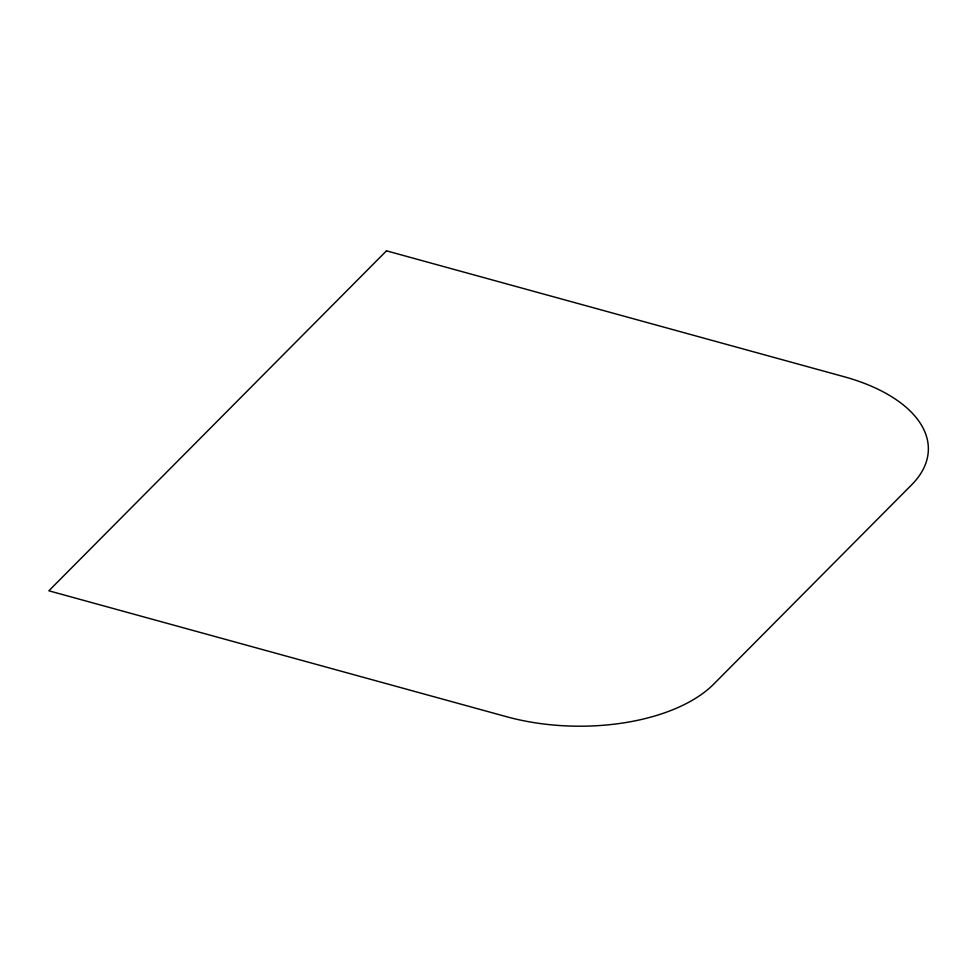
<?xml version="1.0" encoding="UTF-8"?>
<svg xmlns="http://www.w3.org/2000/svg" width="977" height="977" viewBox="0 0 977 977"><rect width="100%" height="100%" fill="white"/><g stroke="black" fill="none" stroke-linecap="round" stroke-linejoin="round"><path stroke-width="1.47" d="M386.489 250.833L48.85 590.792L506.526 716.703A154.061 79.809 0.9 0 0 713.686 684.144L911.614 484.848A154.061 79.809 0.9 0 0 844.177 376.743L386.489 250.833"/></g></svg>
